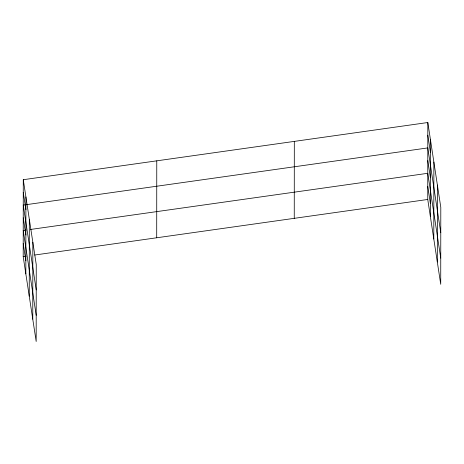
<?xml version="1.0" encoding="UTF-8"?>
<svg xmlns="http://www.w3.org/2000/svg" width="464" height="464" viewBox="0 0 464 464"><rect width="100%" height="100%" fill="white"/><g stroke="black" fill="none" stroke-linecap="round" stroke-linejoin="round"><path stroke-width="0.7" d="M23.27 179.707L36.25 264.538L36.18 341.481L23.2 256.65L23.27 179.707L427.82 122.519L440.8 207.35L440.73 284.293L427.75 199.462L427.82 122.519M25.839 273.888L25.909 196.951M29.249 296.194L29.319 219.257M32.77 319.174L32.834 242.237M156.704 237.777L156.768 160.834M294.251 218.329L294.315 141.392M430.389 216.7L430.459 139.763M433.799 239.006L433.869 162.064M437.32 261.986L437.39 185.049M26.094 230.086L23.223 230.486L36.204 315.323M30.404 229.477L427.773 173.298L440.754 258.129M23.2 256.65L26.071 256.244M34.684 255.026L427.75 199.462M427.808 135.215L430.447 152.459M440.777 232.742L427.796 147.912L23.246 205.1L36.227 289.93M427.785 160.608L430.424 177.845M427.762 186.383L430.401 203.621M23.258 192.403L25.897 209.647M23.235 217.796L25.874 235.033M23.212 243.571L25.851 260.809"/></g></svg>
